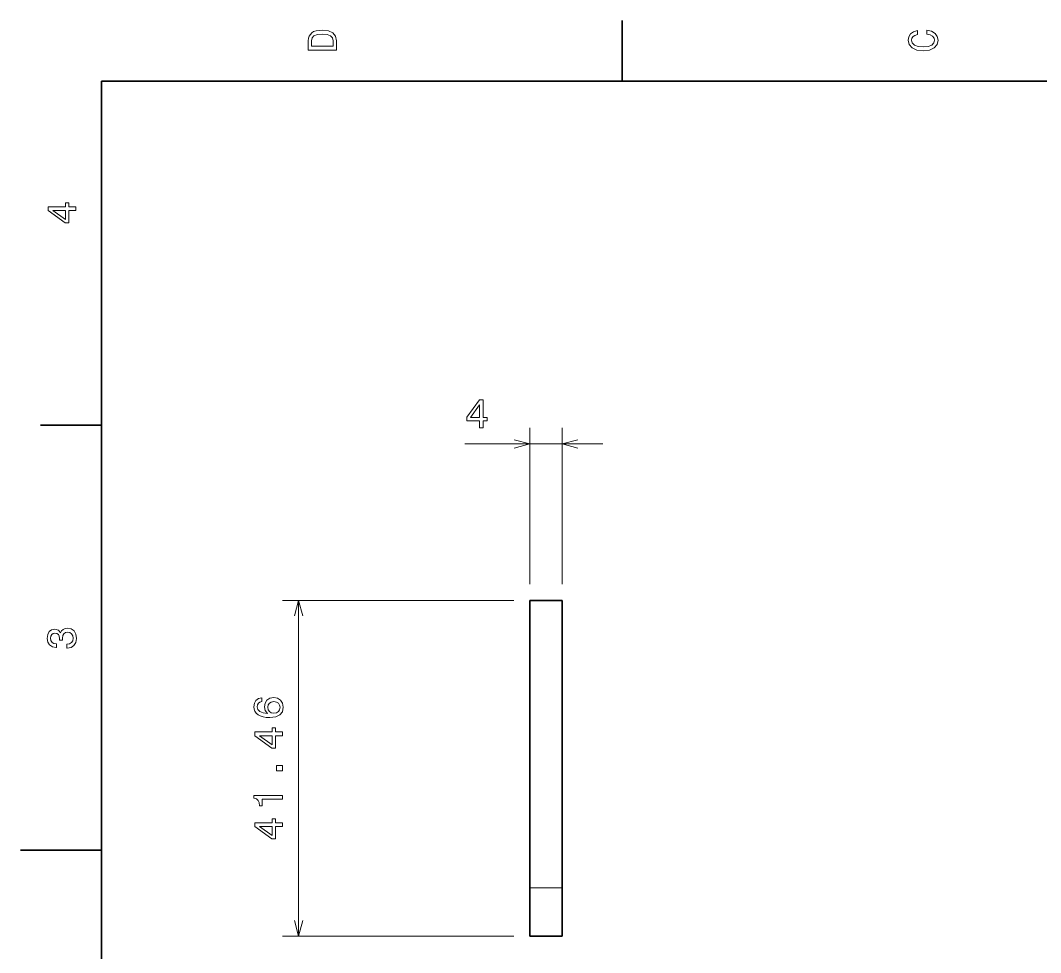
# Model space of a CAD drawing. Extents: x 0 to 297, y 0 to 210.
# Drawn here: x 0 to 126, y 92.4 to 207.5 of the extents above; entities that cross this region are included whole.
import ezdxf

# ---------------------------------------------------------------- set-up
doc = ezdxf.new("R2010")
doc.units = 0

msp = doc.modelspace()

# ---------------------------------------------------------------- linework, layer by layer
at = {"color": 7, "lineweight": 35, "ltscale": 0.1875}
for p, q in [((74.300003, 200), (74.300003, 207.5)), ((10, 157.5), (2.5, 157.5))]:
    msp.add_line(p, q, dxfattribs=at)
at = {"color": 7, "lineweight": 35}
for p, q in [((287, 200), (10, 200)), ((10, 200), (10, 10)), ((62.926796, 100.339111), (62.926796, 135.869736)), ((66.926796, 100.339111), (66.926796, 135.869736))]:
    msp.add_line(p, q, dxfattribs=at)
at = {"color": 7, "lineweight": 13, "ltscale": 0.483069}
for p, q in [((62.926796, 137.869736), (62.926796, 157.192505)), ((66.926796, 137.869736), (66.926796, 157.192505))]:
    msp.add_line(p, q, dxfattribs=at)
at = {"color": 7, "lineweight": 13, "ltscale": 0.425901}
msp.add_line((54.890774, 155.192505), (71.926796, 155.192505), dxfattribs=at)
at = {"color": 7, "lineweight": 13}
for p, q in [((60.926796, 135.869736), (32.364204, 135.869736)), ((34.364204, 94.409752), (34.364204, 135.869736)), ((60.926796, 94.409752), (32.364204, 94.409752))]:
    msp.add_line(p, q, dxfattribs=at)
at = {"color": 7, "lineweight": 35, "ltscale": 0.1}
for p, q in [((66.926796, 135.869736), (62.926796, 135.869736)), ((66.926796, 94.409752), (62.926796, 94.409752))]:
    msp.add_line(p, q, dxfattribs=at)
at = {"color": 7, "lineweight": 35, "ltscale": 0.25}
msp.add_line((10, 105), (0, 105), dxfattribs=at)
at = {"color": 7, "lineweight": 13, "ltscale": 0.1}
msp.add_line((66.926796, 100.339111), (62.926796, 100.339111), dxfattribs=at)
at = {"color": 7, "lineweight": 35, "ltscale": 0.148234}
for p, q in [((62.926796, 100.339111), (62.926796, 94.409752)), ((66.926796, 100.339111), (66.926796, 94.409752))]:
    msp.add_line(p, q, dxfattribs=at)
at = {"color": 7, "lineweight": 13}
for points in [[(35.533215, 204.994965), (35.533215, 203.829971), (39.033215, 203.829971), (39.033215, 204.994965), (38.922264, 205.544678), (38.584366, 205.953171), (38.034657, 206.205338), (37.283215, 206.296112), (36.516644, 206.215424), (36.21405, 206.114563), (35.971977, 205.973343), (35.644165, 205.56485), (35.563473, 205.297562)], [(35.951801, 204.959656), (36.027451, 205.342941), (36.259438, 205.605194), (36.672985, 205.761536), (37.283215, 205.811966), (37.873272, 205.756485), (38.286816, 205.600143), (38.533936, 205.332855), (38.614628, 204.959656), (38.614628, 204.298996), (35.951801, 204.298996)], [(111.93206, 205.817017), (112.35569, 205.716141), (112.658287, 205.549713), (112.844887, 205.317734), (112.905403, 205.045395), (112.814629, 204.71759), (112.54229, 204.460388), (112.098488, 204.28891), (111.483215, 204.233429), (110.872986, 204.28891), (110.424141, 204.455338), (110.151802, 204.71254), (110.055984, 205.045395), (110.106415, 205.287476), (110.247627, 205.494247), (110.474571, 205.655624), (110.787247, 205.766571), (110.787247, 206.245682), (110.308144, 206.094391), (109.94503, 205.832138), (109.718086, 205.474075), (109.637398, 205.045395), (109.763474, 204.510818), (110.116501, 204.10231), (110.696472, 203.840057), (111.483215, 203.749283), (112.269958, 203.840057), (112.84993, 204.10231), (113.208, 204.510818), (113.329041, 205.045395), (113.233215, 205.51442), (112.965927, 205.892654), (112.527161, 206.159943), (111.93206, 206.301163)], [(6.833213, 184.02739), (6.833213, 184.481277), (5.965778, 184.481277), (5.965778, 184.98056), (5.56232, 184.98056), (5.56232, 184.481277), (3.408862, 184.481277), (3.408862, 184.022339), (5.521974, 182.489197), (5.965778, 182.489197), (5.965778, 184.02739)], [(5.56232, 182.912827), (3.993876, 184.02739), (5.56232, 184.02739)], [(56.686165, 157.192505), (57.140053, 157.192505), (57.140053, 158.059937), (57.639336, 158.059937), (57.639336, 158.463394), (57.140053, 158.463394), (57.140053, 160.616852), (56.681122, 160.616852), (55.14798, 158.503738), (55.14798, 158.059937), (56.686165, 158.059937)], [(55.571609, 158.463394), (56.686165, 160.03183), (56.686165, 158.463394)], [(5.73379, 129.979111), (5.769093, 129.979111), (6.253242, 130.059799), (6.616354, 130.296829), (6.848343, 130.670029), (6.934078, 131.164276), (6.848343, 131.688766), (6.626441, 132.082138), (6.273415, 132.334305), (5.819525, 132.425079), (5.521974, 132.384735), (5.279899, 132.273788), (5.0933, 132.092224), (4.957133, 131.850143), (4.684798, 132.177963), (4.251081, 132.293961), (3.857709, 132.218307), (3.560158, 132.00145), (3.373559, 131.648422), (3.307997, 131.164276), (3.388689, 130.710388), (3.610591, 130.362396), (3.963617, 130.135452), (4.432637, 130.059799), (4.46794, 130.059799), (4.46794, 130.508652), (4.145173, 130.548996), (3.913184, 130.680115), (3.771974, 130.891937), (3.721542, 131.189484), (3.761888, 131.451736), (3.867795, 131.643372), (4.039265, 131.759369), (4.271254, 131.804764), (4.518372, 131.759369), (4.684798, 131.638336), (4.785663, 131.426514), (4.815922, 131.139053), (4.810879, 130.942368), (5.209294, 130.942368), (5.199208, 131.189484), (5.244596, 131.507217), (5.365634, 131.744247), (5.56232, 131.885452), (5.819525, 131.935883), (6.112032, 131.880417), (6.328891, 131.734161), (6.465058, 131.502167), (6.510447, 131.194534), (6.460014, 130.876801), (6.308718, 130.644821), (6.066643, 130.498566), (5.73379, 130.443085)], [(29.807289, 123.822159), (29.398785, 123.726341), (29.096191, 123.50444), (28.904549, 123.161499), (28.838989, 122.717697), (28.87429, 122.420143), (28.970112, 122.162941), (29.126453, 121.935997), (29.348354, 121.744354), (29.625732, 121.593056), (29.963627, 121.482101), (30.362041, 121.411499), (30.81089, 121.391327), (31.527027, 121.472015), (32.046482, 121.719139), (32.359161, 122.117554), (32.465069, 122.662216), (32.37429, 123.151413), (32.13726, 123.524612), (31.764061, 123.766685), (31.289997, 123.852425), (30.81089, 123.766685), (30.442734, 123.534698), (30.210747, 123.176628), (30.130054, 122.732826), (30.230919, 122.253723), (30.518383, 121.895645), (29.963627, 121.971298), (29.565212, 122.132683), (29.328182, 122.379799), (29.24749, 122.72274), (29.287834, 122.974899), (29.393742, 123.166542), (29.570255, 123.292625), (29.807289, 123.358185)], [(31.29504, 123.363228), (31.612762, 123.307755), (31.854839, 123.166542), (32.01622, 122.939598), (32.066654, 122.657181), (32.01622, 122.359627), (31.859882, 122.132683), (31.617805, 121.986427), (31.300083, 121.94104), (30.987404, 121.99147), (30.75037, 122.132683), (30.599075, 122.36467), (30.543598, 122.677353), (30.599075, 122.949684), (30.745327, 123.166542), (30.982361, 123.307755)], [(32.364204, 119.153145), (32.364204, 119.607033), (31.496769, 119.607033), (31.496769, 120.106316), (31.093311, 120.106316), (31.093311, 119.607033), (28.939854, 119.607033), (28.939854, 119.148102), (31.052967, 117.61496), (31.496769, 117.61496), (31.496769, 119.153145)], [(31.093311, 118.038589), (29.524868, 119.153145), (31.093311, 119.153145)], [(32.364204, 114.791756), (32.364204, 115.487724), (31.612762, 115.487724), (31.612762, 114.791756)], [(32.364204, 111.312943), (32.364204, 111.771873), (28.838989, 111.771873), (28.838989, 111.428932), (29.146626, 111.338158), (29.353397, 111.156601), (29.474434, 110.879227), (29.514782, 110.495941), (29.872849, 110.495941), (29.872849, 111.312943)], [(32.364204, 107.945076), (32.364204, 108.398964), (31.496769, 108.398964), (31.496769, 108.898239), (31.093311, 108.898239), (31.093311, 108.398964), (28.939854, 108.398964), (28.939854, 107.940033), (31.052967, 106.406891), (31.496769, 106.406891), (31.496769, 107.945076)], [(31.093311, 106.830521), (29.524868, 107.945076), (31.093311, 107.945076)]]:
    msp.add_lwpolyline(points, close=True, dxfattribs=at)
for points in [[(60.994946, 154.674866), (62.926796, 155.192505), (60.994946, 155.710144)], [(68.85865, 155.710144), (66.926796, 155.192505), (68.85865, 154.674866)], [(34.88184, 133.937881), (34.364204, 135.869736), (33.846565, 133.937881)], [(33.846565, 96.341599), (34.364204, 94.409752), (34.88184, 96.341599)]]:
    msp.add_lwpolyline(points, dxfattribs=at)

doc.saveas('drawing.dxf')
